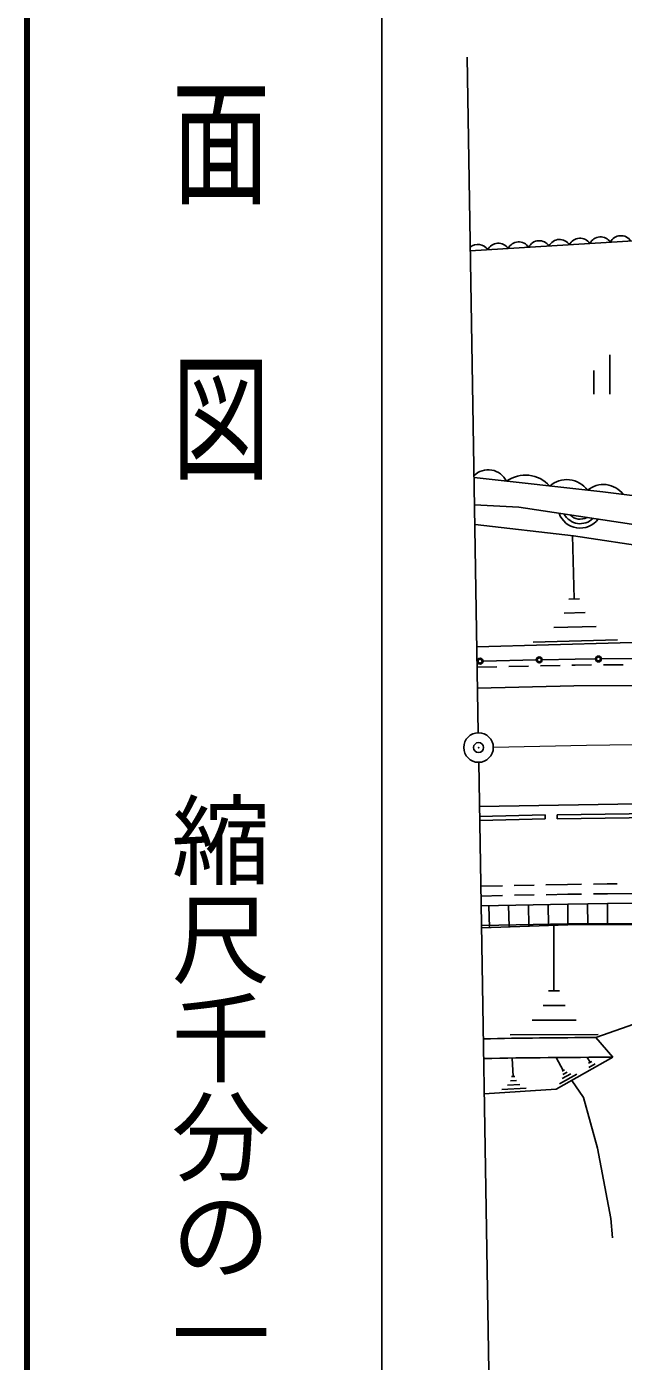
# Model space of a CAD drawing. Units: millimetres, scale not verified. Extents: x 40000 to 680000, y 20000 to 380000.
# Drawn here: x 40000 to 70228, y 262090 to 329746 of the extents above; entities that cross this region are included whole.
import ezdxf
from ezdxf.enums import TextEntityAlignment as Align

# ---------------------------------------------------------------- set-up
doc = ezdxf.new("R2010")
doc.units = ezdxf.units.MM
doc.header["$LTSCALE"] = 1000
doc.header["$PDMODE"] = 32
doc.header["$PDSIZE"] = 500
doc.linetypes.add('CHAIN', pattern=[18.5, 12, -1.5, 3.5, -1.5])
for name, color, linetype, lineweight in [('M-BGD', 7, 'Continuous', 25), ('M-BMK', 2, 'CHAIN', 13), ('M-BMK-OTRS', 5, 'Continuous', 25), ('M-BMK-SRVR', 3, 'Continuous', 25), ('M-STR-STRC', 7, 'Continuous', 25), ('M-TTL', 2, 'Continuous', 140), ('M-TTL-BAND', 7, 'Continuous', 25)]:
    doc.layers.add(name, color=color, linetype=linetype, lineweight=lineweight)
doc.styles.add('@ＭＳ ゴシック', font='')
doc.styles.get('@ＭＳ ゴシック').set_extended_font_data('@MS Gothic')

msp = doc.modelspace()

# ---------------------------------------------------------------- linework, layer by layer
at = {"layer": 'M-BGD'}
for p, q in [((69541, 313117), (69541, 311117)), ((68741, 312317), (68741, 311117)), ((62667, 306885), (69197, 306160)), ((69197, 306160), (74928, 305438)), ((67739, 300739), (67649, 303949)), ((68007, 300747), (67472, 300732)), ((68295, 300041), (67225, 300011)), ((68850, 299343), (66710, 299282)), ((69940, 298659), (65660, 298539)), ((62825, 297280), (63825, 297301)), ((64425, 297314), (65425, 297335)), ((66025, 297348), (67024, 297369)), ((67624, 297382), (67794, 297386)), ((67794, 297386), (68624, 297392)), ((69224, 297396), (70224, 297403)), ((66268, 289788), (62950, 289710)), ((66273, 289588), (62954, 289510)), ((66268, 289788), (66273, 289588)), ((71747, 289860), (66871, 289792)), ((66871, 289792), (66874, 289592)), ((71750, 289660), (66874, 289592)), ((63009, 286177), (64107, 286199)), ((64706, 286212), (65706, 286233)), ((66306, 286245), (67404, 286268)), ((67404, 286268), (68111, 286277)), ((68711, 286285), (69419, 286294)), ((69419, 286294), (69923, 286295)), ((63017, 285677), (64115, 285699)), ((64715, 285712), (65715, 285733)), ((66314, 285745), (67412, 285768)), ((67412, 285768), (68118, 285777)), ((68718, 285785), (69423, 285794)), ((69423, 285794), (70723, 285798)), ((63418, 285185), (63441, 284076)), ((64418, 285206), (64441, 284109)), ((65418, 285226), (65440, 284143)), ((66418, 285247), (66440, 284176)), ((67417, 285268), (67420, 285147)), ((67421, 285268), (67426, 284209)), ((68421, 285273), (68426, 284215)), ((69421, 285278), (69426, 284221)), ((63042, 284177), (67414, 284268)), ((66717, 280874), (66709, 284218)), ((67414, 284268), (77416, 284317)), ((66996, 280875), (66439, 280873)), ((67277, 280132), (66162, 280130)), ((67836, 279391), (65606, 279385)), ((68843, 278502), (71092, 279304)), ((68952, 278651), (64494, 278639)), ((69704, 277504), (68843, 278502)), ((64650, 276525), (64590, 277460)), ((67190, 276836), (66823, 277489)), ((66831, 275889), (69704, 277504)), ((68547, 277246), (68406, 277497)), ((67245, 276866), (67136, 276805)), ((67381, 276752), (67163, 276629)), ((68631, 277293), (68464, 277199)), ((68809, 277173), (68474, 276985)), ((64988, 276130), (64365, 276090)), ((64819, 276328), (64507, 276308)), ((64728, 276530), (64572, 276520)), ((67870, 276645), (67000, 276156)), ((67571, 276668), (67136, 276423)), ((68217, 275467), (67618, 276331)), ((63182, 275655), (66831, 275889)), ((65313, 275942), (64066, 275862)), ((68925, 272902), (68217, 275467)), ((69590, 269327), (68925, 272902)), ((69677, 268343), (69590, 269327))]:
    msp.add_line(p, q, dxfattribs=at)
for points in [[(75549, 318158), (72679, 319011), (62477, 318383)], [(62689, 305514), (64939, 305393), (70983, 304472), (75547, 303665), (77855, 303640), (83143, 303649), (93823, 303086), (95664, 303181), (97403, 303471), (99027, 304034), (100195, 304680), (101714, 305682), (103217, 306935), (104455, 308275), (105585, 309412), (107187, 311415)], [(107453, 310282), (105751, 308034), (104385, 306587), (102866, 305177), (101773, 304350), (99911, 303228), (98069, 302556), (96341, 302133), (94053, 301957), (91805, 302077), (87475, 302443), (81801, 302676), (77379, 302600), (75598, 302465), (71749, 303320), (67708, 303942), (62726, 304507), (62706, 304507)], [(75308, 298968), (73702, 298615), (62808, 298308)], [(63025, 285177), (67421, 285268), (69427, 285294), (77430, 285317)], [(63044, 284062), (67413, 284209), (77415, 284268), (77430, 285317)]]:
    msp.add_lwpolyline(points, dxfattribs=at)
for centre, radius, start, end in [((62861, 318107), 598, 33.4378, 130.27971), ((63896, 318171), 598, 33.4378, 153.61665), ((64932, 318235), 598, 33.4378, 153.61665), ((65967, 318299), 598, 33.4378, 153.61665), ((67002, 318363), 598, 33.4378, 153.61665), ((68038, 318426), 598, 33.4378, 153.61665), ((69073, 318490), 598, 33.4378, 153.61665), ((70109, 318554), 598, 33.4378, 153.61665), ((63384, 306265), 1020, 25.41547, 134.82364), ((65269, 305370), 1644, 41.48887, 125.84186), ((67362, 305491), 1296, 35.65928, 131.67146), ((69220, 305290), 1250, 36.25914, 130.11358), ((68041, 305459), 1133, 199.41216, 323.26719), ((68041, 305459), 907, 207.37155, 315.30779), ((68041, 305459), 680, 222.99692, 299.68242), ((70278, -106242), 384747, 90.21359, 91.06349), ((70278, -106242), 383747, 90.08565, 91.0638)]:
    msp.add_arc(centre, radius, start, end, dxfattribs=at)
at = {"layer": 'M-BMK'}
msp.add_lwpolyline([(63642, 293223), (66005, 293276), (68367, 293320), (70730, 293352), (73093, 293371), (75456, 293375), (77819, 293363), (80182, 293332), (82544, 293281), (84906, 293208), (87267, 293111), (89627, 292989), (91985, 292841), (94342, 292663), (96334, 292489)], dxfattribs=at)
at = {"layer": 'M-BMK-OTRS'}
for p, q in [((62880, 293955), (62315, 328200)), ((63470, 258210), (62905, 292455))]:
    msp.add_line(p, q, dxfattribs=at)
at = {"layer": 'M-BMK-SRVR'}
msp.add_circle((62893, 293205), 750, dxfattribs=at)
msp.add_point((62893, 293205), dxfattribs=at)
at = {"layer": 'M-STR-STRC'}
for p, q in [((67789, 297686), (68819, 297693)), ((69119, 297695), (71819, 297715)), ((63120, 297586), (65820, 297644)), ((66120, 297650), (67789, 297686))]:
    msp.add_line(p, q, dxfattribs=at)
for points in [[(62843, 296220), (67730, 296327), (76912, 296389)], [(115438, 286875), (112903, 287313), (110637, 287669), (104856, 288471), (99443, 289102), (94039, 289624), (90426, 289907), (80745, 290315), (71956, 290362), (62942, 290214)]]:
    msp.add_lwpolyline(points, dxfattribs=at)
for centre, radius in [((62970, 297583), 150), ((62970, 297583), 120), ((65970, 297647), 150), ((65970, 297647), 120), ((65970, 297647), 100), ((68969, 297694), 150), ((68969, 297694), 120), ((68969, 297694), 100), ((62970, 297583), 100)]:
    msp.add_circle(centre, radius, dxfattribs=at)
at = {"layer": 'M-TTL'}
msp.add_line((40000, 380000), (40000, 20000), dxfattribs=at)
at = {"layer": 'M-TTL-BAND'}
msp.add_line((58000, 370000), (58000, 20000), dxfattribs=at)

# ---------------------------------------------------------------- texts
at = {"layer": 'M-TTL-BAND', "style": '@ＭＳ ゴシック', "width": 1.4}
msp.add_text('平  面  図', height=3666, rotation=270, dxfattribs=at).set_placement((49777, 306475), align=Align.MIDDLE_RIGHT)
at = {"layer": 'M-TTL-BAND', "style": '@ＭＳ ゴシック'}
msp.add_text('縮尺千分の一', height=3666, rotation=270, dxfattribs=at).set_placement((49777, 261030), align=Align.MIDDLE_RIGHT)

doc.saveas('drawing.dxf')
